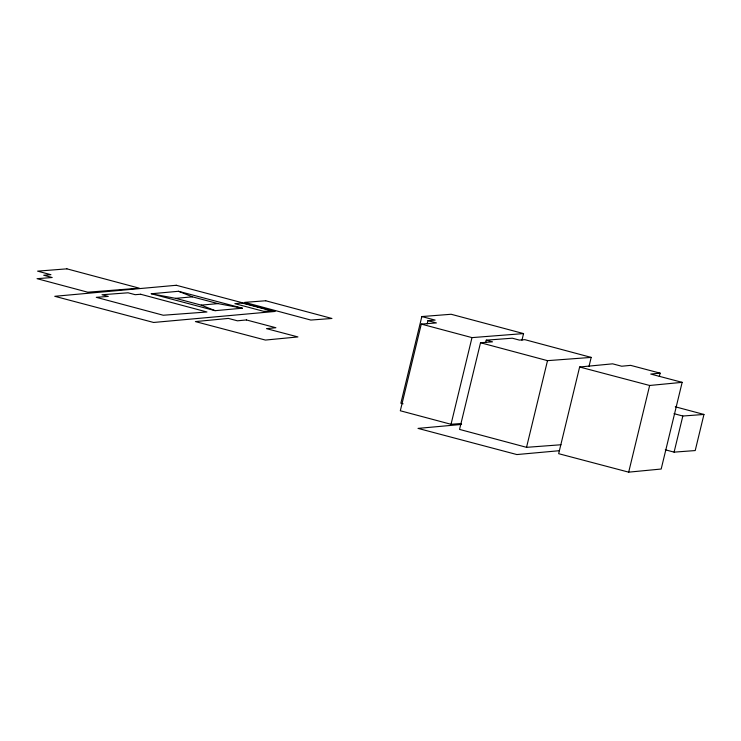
<?xml version="1.0" encoding="UTF-8"?>
<svg xmlns="http://www.w3.org/2000/svg" width="741" height="741" viewBox="0 0 741 741"><rect width="100%" height="100%" fill="white"/><g stroke="black" fill="none" stroke-linecap="round" stroke-linejoin="round"><path stroke-width="1.11" d="M521.942 340.258L523.554 333.589L451.149 314.267L421.833 316.555L400.862 403.224L403.085 403.817M427.14 323.993L427.946 320.658L436.421 322.928L421.286 324.086L400.316 410.764L451.028 424.297L461.337 423.491M451.028 424.297L471.989 337.618L523.554 333.589M485.716 342.388L486.253 340.165L492.506 341.833L480.52 342.74L459.55 429.41L526.536 447.332L561.02 444.757M526.536 447.332L547.506 360.654L591.188 357.403L589.039 366.295M660.129 373.149L630.628 365.359L621.699 366.23L612.612 363.831L579.629 367.008L558.668 453.687L628.683 472.156L661.185 469.025L682.155 382.347L650.728 374.057L660.129 373.149L659.323 376.484M628.683 472.156L649.653 385.477L682.155 382.347M674.097 452.14L682.832 416.025L703.95 414.451L695.215 450.565L674.097 452.14L665.279 449.787M151.275 293.76L178.498 291.287L242.381 308.2L215.149 310.674L151.275 293.76L175.673 298.354L201.228 305.125L215.149 310.674M175.673 298.354L192.428 296.835L217.974 303.606L242.381 308.2M201.228 305.125L217.974 303.606M461.597 424.436L418.017 428.391L516.866 454.557L559.298 450.713M427.946 320.658L435.143 320.103L421.833 316.555M486.253 340.165L512.3 338.202L519.422 340.1L524.878 339.665L591.188 357.403M579.629 367.008L649.653 385.477M421.286 324.086L471.989 337.618M480.52 342.74L547.506 360.654M675.255 406.781L703.95 414.451M674.014 413.673L682.832 416.025M178.498 291.287L192.428 296.835M246.392 319.945L237.453 320.816L228.367 318.417L195.392 321.594L265.417 340.063L297.919 336.933L266.491 328.643L275.893 327.735L246.392 319.945M176.302 285.276L54.751 296.298L153.6 322.465L275.161 311.442L176.302 285.276M242.048 303.004L234.869 303.662L263.852 311.368L271.549 310.812L242.048 303.004M66.912 268.844L37.596 271.141L50.907 274.689L43.71 275.244L52.185 277.514L37.05 278.672L87.753 292.204L139.317 288.175L66.912 268.844M140.642 294.251L135.186 294.686L128.063 292.788L102.017 294.751L108.269 296.419L96.284 297.326L163.261 315.24L206.952 311.989L140.642 294.251M265.713 300.763L244.687 302.365L310.831 320.056L331.94 318.473L265.713 300.763"/></g></svg>
